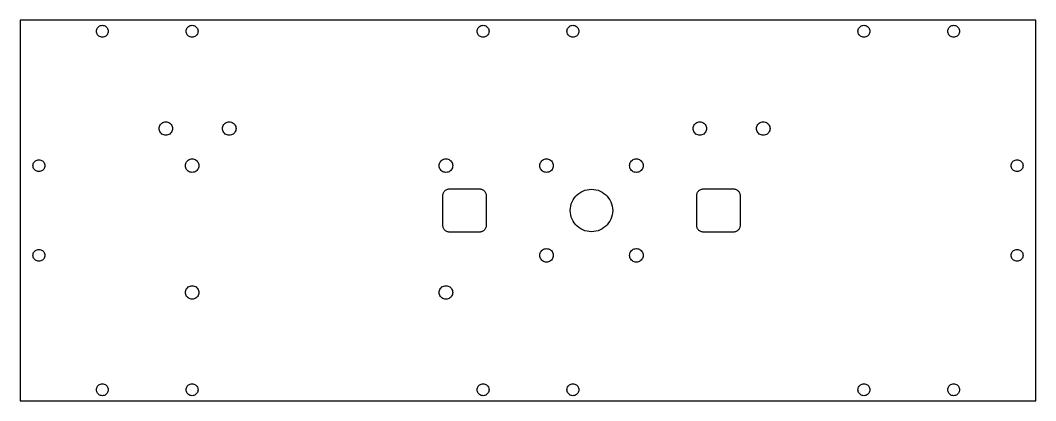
# Model space of a CAD drawing. Header units: metres. Extents: x 0 to 305, y 0 to 114.
import ezdxf

# ---------------------------------------------------------------- set-up
doc = ezdxf.new("R2010")
doc.units = ezdxf.units.M

msp = doc.modelspace()

# ---------------------------------------------------------------- linework, layer by layer
for p, q in [((304.8, 114.3), (0, 114.3)), ((0, 114.3), (0, 0)), ((24.3472, 112.767), (24.6253, 112.789)), ((24.6253, 112.789), (24.9034, 112.767)), ((51.2966, 112.767), (51.5747, 112.789)), ((51.5747, 112.789), (51.8528, 112.767)), ((138.647, 112.767), (138.925, 112.789)), ((138.925, 112.789), (139.203, 112.767)), ((165.597, 112.767), (165.875, 112.789)), ((165.875, 112.789), (166.153, 112.767)), ((252.947, 112.767), (253.225, 112.789)), ((253.225, 112.789), (253.503, 112.767)), ((279.897, 112.767), (280.175, 112.789)), ((280.175, 112.789), (280.453, 112.767)), ((304.8, 0), (304.8, 114.3)), ((22.8473, 111.011), (22.8692, 111.289)), ((22.8692, 110.733), (22.8473, 111.011)), ((22.8692, 111.289), (22.9343, 111.56)), ((22.9343, 110.461), (22.8692, 110.733)), ((22.9343, 111.56), (23.0411, 111.818)), ((23.0411, 110.203), (22.9343, 110.461)), ((23.0411, 111.818), (23.1869, 112.056)), ((23.1869, 109.966), (23.0411, 110.203)), ((23.1869, 112.056), (23.3681, 112.268)), ((23.3681, 109.753), (23.1869, 109.966)), ((23.3681, 112.268), (23.5802, 112.449)), ((23.5802, 109.572), (23.3681, 109.753)), ((23.5802, 112.449), (23.8181, 112.595)), ((23.8181, 112.595), (24.0759, 112.702)), ((24.0759, 112.702), (24.3472, 112.767)), ((24.9034, 112.767), (25.1747, 112.702)), ((25.1747, 112.702), (25.4325, 112.595)), ((25.4325, 112.595), (25.6704, 112.449)), ((25.6704, 112.449), (25.8825, 112.268)), ((25.8825, 109.753), (25.6704, 109.572)), ((25.8825, 112.268), (26.0637, 112.056)), ((26.0637, 109.966), (25.8825, 109.753)), ((26.0637, 112.056), (26.2095, 111.818)), ((26.2095, 110.203), (26.0637, 109.966)), ((26.2095, 111.818), (26.3163, 111.56)), ((26.3163, 110.461), (26.2095, 110.203)), ((26.3163, 111.56), (26.3814, 111.289)), ((26.3814, 110.733), (26.3163, 110.461)), ((26.3814, 111.289), (26.4033, 111.011)), ((26.4033, 111.011), (26.3814, 110.733)), ((49.7967, 111.011), (49.8186, 111.289)), ((49.8186, 110.733), (49.7967, 111.011)), ((49.8186, 111.289), (49.8837, 111.56)), ((49.8837, 110.461), (49.8186, 110.733)), ((49.8837, 111.56), (49.9905, 111.818)), ((49.9905, 110.203), (49.8837, 110.461)), ((49.9905, 111.818), (50.1363, 112.056)), ((50.1363, 109.966), (49.9905, 110.203)), ((50.1363, 112.056), (50.3175, 112.268)), ((50.3175, 109.753), (50.1363, 109.966)), ((50.3175, 112.268), (50.5296, 112.449)), ((50.5296, 109.572), (50.3175, 109.753)), ((50.5296, 112.449), (50.7675, 112.595)), ((50.7675, 112.595), (51.0253, 112.702)), ((51.0253, 112.702), (51.2966, 112.767)), ((51.8528, 112.767), (52.1241, 112.702)), ((52.1241, 112.702), (52.3819, 112.595)), ((52.3819, 112.595), (52.6198, 112.449)), ((52.6198, 112.449), (52.8319, 112.268)), ((52.8319, 109.753), (52.6198, 109.572)), ((52.8319, 112.268), (53.0131, 112.056)), ((53.0131, 109.966), (52.8319, 109.753)), ((53.0131, 112.056), (53.1589, 111.818)), ((53.1589, 110.203), (53.0131, 109.966)), ((53.1589, 111.818), (53.2657, 111.56)), ((53.2657, 110.461), (53.1589, 110.203)), ((53.2657, 111.56), (53.3308, 111.289)), ((53.3308, 110.733), (53.2657, 110.461)), ((53.3308, 111.289), (53.3527, 111.011)), ((53.3527, 111.011), (53.3308, 110.733)), ((137.147, 111.011), (137.169, 111.289)), ((137.169, 110.733), (137.147, 111.011)), ((137.169, 111.289), (137.234, 111.56)), ((137.234, 110.461), (137.169, 110.733)), ((137.234, 111.56), (137.341, 111.818)), ((137.341, 110.203), (137.234, 110.461)), ((137.341, 111.818), (137.487, 112.056)), ((137.487, 109.966), (137.341, 110.203)), ((137.487, 112.056), (137.668, 112.268)), ((137.668, 109.753), (137.487, 109.966)), ((137.668, 112.268), (137.88, 112.449)), ((137.88, 109.572), (137.668, 109.753)), ((137.88, 112.449), (138.118, 112.595)), ((138.118, 112.595), (138.376, 112.702)), ((138.376, 112.702), (138.647, 112.767)), ((139.203, 112.767), (139.475, 112.702)), ((139.475, 112.702), (139.732, 112.595)), ((139.732, 112.595), (139.97, 112.449)), ((139.97, 112.449), (140.183, 112.268)), ((140.183, 109.753), (139.97, 109.572)), ((140.183, 112.268), (140.364, 112.056)), ((140.364, 109.966), (140.183, 109.753)), ((140.364, 112.056), (140.51, 111.818)), ((140.51, 110.203), (140.364, 109.966)), ((140.51, 111.818), (140.616, 111.56)), ((140.616, 110.461), (140.51, 110.203)), ((140.616, 111.56), (140.681, 111.289)), ((140.681, 110.733), (140.616, 110.461)), ((140.681, 111.289), (140.703, 111.011)), ((140.703, 111.011), (140.681, 110.733)), ((164.097, 111.011), (164.119, 111.289)), ((164.119, 110.733), (164.097, 111.011)), ((164.119, 111.289), (164.184, 111.56)), ((164.184, 110.461), (164.119, 110.733)), ((164.184, 111.56), (164.29, 111.818)), ((164.29, 110.203), (164.184, 110.461)), ((164.29, 111.818), (164.436, 112.056)), ((164.436, 109.966), (164.29, 110.203)), ((164.436, 112.056), (164.617, 112.268)), ((164.617, 109.753), (164.436, 109.966)), ((164.617, 112.268), (164.83, 112.449)), ((164.83, 109.572), (164.617, 109.753)), ((164.83, 112.449), (165.068, 112.595)), ((165.068, 112.595), (165.325, 112.702)), ((165.325, 112.702), (165.597, 112.767)), ((166.153, 112.767), (166.424, 112.702)), ((166.424, 112.702), (166.682, 112.595)), ((166.682, 112.595), (166.92, 112.449)), ((166.92, 112.449), (167.132, 112.268)), ((167.132, 109.753), (166.92, 109.572)), ((167.132, 112.268), (167.313, 112.056)), ((167.313, 109.966), (167.132, 109.753)), ((167.313, 112.056), (167.459, 111.818)), ((167.459, 110.203), (167.313, 109.966)), ((167.459, 111.818), (167.566, 111.56)), ((167.566, 110.461), (167.459, 110.203)), ((167.566, 111.56), (167.631, 111.289)), ((167.631, 110.733), (167.566, 110.461)), ((167.631, 111.289), (167.653, 111.011)), ((167.653, 111.011), (167.631, 110.733)), ((251.447, 111.011), (251.469, 111.289)), ((251.469, 110.733), (251.447, 111.011)), ((251.469, 111.289), (251.534, 111.56)), ((251.534, 110.461), (251.469, 110.733)), ((251.534, 111.56), (251.641, 111.818)), ((251.641, 110.203), (251.534, 110.461)), ((251.641, 111.818), (251.787, 112.056)), ((251.787, 109.966), (251.641, 110.203)), ((251.787, 112.056), (251.968, 112.268)), ((251.968, 109.753), (251.787, 109.966)), ((251.968, 112.268), (252.18, 112.449)), ((252.18, 109.572), (251.968, 109.753)), ((252.18, 112.449), (252.418, 112.595)), ((252.418, 112.595), (252.676, 112.702)), ((252.676, 112.702), (252.947, 112.767)), ((253.503, 112.767), (253.775, 112.702)), ((253.775, 112.702), (254.032, 112.595)), ((254.032, 112.595), (254.27, 112.449)), ((254.27, 112.449), (254.483, 112.268)), ((254.483, 109.753), (254.27, 109.572)), ((254.483, 112.268), (254.664, 112.056)), ((254.664, 109.966), (254.483, 109.753)), ((254.664, 112.056), (254.81, 111.818)), ((254.81, 110.203), (254.664, 109.966)), ((254.81, 111.818), (254.916, 111.56)), ((254.916, 110.461), (254.81, 110.203)), ((254.916, 111.56), (254.981, 111.289)), ((254.981, 110.733), (254.916, 110.461)), ((254.981, 111.289), (255.003, 111.011)), ((255.003, 111.011), (254.981, 110.733)), ((278.397, 111.011), (278.419, 111.289)), ((278.419, 110.733), (278.397, 111.011)), ((278.419, 111.289), (278.484, 111.56)), ((278.484, 110.461), (278.419, 110.733)), ((278.484, 111.56), (278.59, 111.818)), ((278.59, 110.203), (278.484, 110.461)), ((278.59, 111.818), (278.736, 112.056)), ((278.736, 109.966), (278.59, 110.203)), ((278.736, 112.056), (278.917, 112.268)), ((278.917, 109.753), (278.736, 109.966)), ((278.917, 112.268), (279.13, 112.449)), ((279.13, 109.572), (278.917, 109.753)), ((279.13, 112.449), (279.367, 112.595)), ((279.367, 112.595), (279.625, 112.702)), ((279.625, 112.702), (279.897, 112.767)), ((280.453, 112.767), (280.724, 112.702)), ((280.724, 112.702), (280.982, 112.595)), ((280.982, 112.595), (281.22, 112.449)), ((281.22, 112.449), (281.432, 112.268)), ((281.432, 109.753), (281.22, 109.572)), ((281.432, 112.268), (281.613, 112.056)), ((281.613, 109.966), (281.432, 109.753)), ((281.613, 112.056), (281.759, 111.818)), ((281.759, 110.203), (281.613, 109.966)), ((281.759, 111.818), (281.866, 111.56)), ((281.866, 110.461), (281.759, 110.203)), ((281.866, 111.56), (281.931, 111.289)), ((281.931, 110.733), (281.866, 110.461)), ((281.931, 111.289), (281.953, 111.011)), ((281.953, 111.011), (281.931, 110.733)), ((23.8181, 109.426), (23.5802, 109.572)), ((24.0759, 109.32), (23.8181, 109.426)), ((24.3472, 109.255), (24.0759, 109.32)), ((24.6253, 109.233), (24.3472, 109.255)), ((24.9034, 109.255), (24.6253, 109.233)), ((25.1747, 109.32), (24.9034, 109.255)), ((25.4325, 109.426), (25.1747, 109.32)), ((25.6704, 109.572), (25.4325, 109.426)), ((50.7675, 109.426), (50.5296, 109.572)), ((51.0253, 109.32), (50.7675, 109.426)), ((51.2966, 109.255), (51.0253, 109.32)), ((51.5747, 109.233), (51.2966, 109.255)), ((51.8528, 109.255), (51.5747, 109.233)), ((52.1241, 109.32), (51.8528, 109.255)), ((52.3819, 109.426), (52.1241, 109.32)), ((52.6198, 109.572), (52.3819, 109.426)), ((138.118, 109.426), (137.88, 109.572)), ((138.376, 109.32), (138.118, 109.426)), ((138.647, 109.255), (138.376, 109.32)), ((138.925, 109.233), (138.647, 109.255)), ((139.203, 109.255), (138.925, 109.233)), ((139.475, 109.32), (139.203, 109.255)), ((139.732, 109.426), (139.475, 109.32)), ((139.97, 109.572), (139.732, 109.426)), ((165.068, 109.426), (164.83, 109.572)), ((165.325, 109.32), (165.068, 109.426)), ((165.597, 109.255), (165.325, 109.32)), ((165.875, 109.233), (165.597, 109.255)), ((166.153, 109.255), (165.875, 109.233)), ((166.424, 109.32), (166.153, 109.255)), ((166.682, 109.426), (166.424, 109.32)), ((166.92, 109.572), (166.682, 109.426)), ((252.418, 109.426), (252.18, 109.572)), ((252.676, 109.32), (252.418, 109.426)), ((252.947, 109.255), (252.676, 109.32)), ((253.225, 109.233), (252.947, 109.255)), ((253.503, 109.255), (253.225, 109.233)), ((253.775, 109.32), (253.503, 109.255)), ((254.032, 109.426), (253.775, 109.32)), ((254.27, 109.572), (254.032, 109.426)), ((279.367, 109.426), (279.13, 109.572)), ((279.625, 109.32), (279.367, 109.426)), ((279.897, 109.255), (279.625, 109.32)), ((280.175, 109.233), (279.897, 109.255)), ((280.453, 109.255), (280.175, 109.233)), ((280.724, 109.32), (280.453, 109.255)), ((280.982, 109.426), (280.724, 109.32)), ((281.22, 109.572), (280.982, 109.426)), ((41.6723, 82.0925), (41.7466, 82.402)), ((41.7466, 82.402), (41.8683, 82.696)), ((41.8683, 82.696), (42.0346, 82.9673)), ((42.0346, 82.9673), (42.2413, 83.2093)), ((42.2413, 83.2093), (42.4833, 83.416)), ((42.4833, 83.416), (42.7546, 83.5823)), ((42.7546, 83.5823), (43.0486, 83.704)), ((43.0486, 83.704), (43.358, 83.7783)), ((43.358, 83.7783), (43.6753, 83.8033)), ((43.6753, 83.8033), (43.9925, 83.7783)), ((43.9925, 83.7783), (44.302, 83.704)), ((44.302, 83.704), (44.596, 83.5823)), ((44.596, 83.5823), (44.8673, 83.416)), ((44.8673, 83.416), (45.1093, 83.2093)), ((45.1093, 83.2093), (45.316, 82.9673)), ((45.316, 82.9673), (45.4823, 82.696)), ((45.4823, 82.696), (45.604, 82.402)), ((45.604, 82.402), (45.6783, 82.0925)), ((60.7223, 82.0925), (60.7966, 82.402)), ((60.7966, 82.402), (60.9183, 82.696)), ((60.9183, 82.696), (61.0846, 82.9673)), ((61.0846, 82.9673), (61.2913, 83.2093)), ((61.2913, 83.2093), (61.5333, 83.416)), ((61.5333, 83.416), (61.8046, 83.5823)), ((61.8046, 83.5823), (62.0986, 83.704)), ((62.0986, 83.704), (62.4081, 83.7783)), ((62.4081, 83.7783), (62.7253, 83.8033)), ((62.7253, 83.8033), (63.0425, 83.7783)), ((63.0425, 83.7783), (63.352, 83.704)), ((63.352, 83.704), (63.646, 83.5823)), ((63.646, 83.5823), (63.9173, 83.416)), ((63.9173, 83.416), (64.1593, 83.2093)), ((64.1593, 83.2093), (64.366, 82.9673)), ((64.366, 82.9673), (64.5323, 82.696)), ((64.5323, 82.696), (64.654, 82.402)), ((64.654, 82.402), (64.7283, 82.0925)), ((201.972, 82.0925), (202.046, 82.402)), ((202.046, 82.402), (202.168, 82.696)), ((202.168, 82.696), (202.334, 82.9673)), ((202.334, 82.9673), (202.541, 83.2093)), ((202.541, 83.2093), (202.783, 83.416)), ((202.783, 83.416), (203.054, 83.5823)), ((203.054, 83.5823), (203.348, 83.704)), ((203.348, 83.704), (203.657, 83.7783)), ((203.657, 83.7783), (203.975, 83.8033)), ((203.975, 83.8033), (204.292, 83.7783)), ((204.292, 83.7783), (204.601, 83.704)), ((204.601, 83.704), (204.895, 83.5823)), ((204.895, 83.5823), (205.167, 83.416)), ((205.167, 83.416), (205.409, 83.2093)), ((205.409, 83.2093), (205.615, 82.9673)), ((205.615, 82.9673), (205.782, 82.696)), ((205.782, 82.696), (205.903, 82.402)), ((205.903, 82.402), (205.978, 82.0925)), ((221.022, 82.0925), (221.096, 82.402)), ((221.096, 82.402), (221.218, 82.696)), ((221.218, 82.696), (221.384, 82.9673)), ((221.384, 82.9673), (221.591, 83.2093)), ((221.591, 83.2093), (221.833, 83.416)), ((221.833, 83.416), (222.104, 83.5823)), ((222.104, 83.5823), (222.398, 83.704)), ((222.398, 83.704), (222.707, 83.7783)), ((222.707, 83.7783), (223.025, 83.8033)), ((223.025, 83.8033), (223.342, 83.7783)), ((223.342, 83.7783), (223.651, 83.704)), ((223.651, 83.704), (223.945, 83.5823)), ((223.945, 83.5823), (224.217, 83.416)), ((224.217, 83.416), (224.459, 83.2093)), ((224.459, 83.2093), (224.665, 82.9673)), ((224.665, 82.9673), (224.832, 82.696)), ((224.832, 82.696), (224.953, 82.402)), ((224.953, 82.402), (225.028, 82.0925)), ((41.6473, 81.7753), (41.6723, 82.0925)), ((41.6723, 81.458), (41.6473, 81.7753)), ((41.7466, 81.1486), (41.6723, 81.458)), ((41.8683, 80.8546), (41.7466, 81.1486)), ((42.0346, 80.5833), (41.8683, 80.8546)), ((42.2413, 80.3413), (42.0346, 80.5833)), ((42.4833, 80.1346), (42.2413, 80.3413)), ((42.7546, 79.9683), (42.4833, 80.1346)), ((43.0486, 79.8465), (42.7546, 79.9683)), ((43.358, 79.7723), (43.0486, 79.8465)), ((43.6753, 79.7473), (43.358, 79.7723)), ((43.9925, 79.7723), (43.6753, 79.7473)), ((44.302, 79.8465), (43.9925, 79.7723)), ((44.596, 79.9683), (44.302, 79.8465)), ((44.8673, 80.1346), (44.596, 79.9683)), ((45.1093, 80.3413), (44.8673, 80.1346)), ((45.316, 80.5833), (45.1093, 80.3413)), ((45.4823, 80.8546), (45.316, 80.5833)), ((45.604, 81.1486), (45.4823, 80.8546)), ((45.6783, 81.458), (45.604, 81.1486)), ((45.6783, 82.0925), (45.7033, 81.7753)), ((45.7033, 81.7753), (45.6783, 81.458)), ((60.6973, 81.7753), (60.7223, 82.0925)), ((60.7223, 81.458), (60.6973, 81.7753)), ((60.7966, 81.1486), (60.7223, 81.458)), ((60.9183, 80.8546), (60.7966, 81.1486)), ((61.0846, 80.5833), (60.9183, 80.8546)), ((61.2913, 80.3413), (61.0846, 80.5833)), ((61.5333, 80.1346), (61.2913, 80.3413)), ((61.8046, 79.9683), (61.5333, 80.1346)), ((62.0986, 79.8465), (61.8046, 79.9683)), ((62.4081, 79.7723), (62.0986, 79.8465)), ((62.7253, 79.7473), (62.4081, 79.7723)), ((63.0425, 79.7723), (62.7253, 79.7473)), ((63.352, 79.8465), (63.0425, 79.7723)), ((63.646, 79.9683), (63.352, 79.8465)), ((63.9173, 80.1346), (63.646, 79.9683)), ((64.1593, 80.3413), (63.9173, 80.1346)), ((64.366, 80.5833), (64.1593, 80.3413)), ((64.5323, 80.8546), (64.366, 80.5833)), ((64.654, 81.1486), (64.5323, 80.8546)), ((64.7283, 81.458), (64.654, 81.1486)), ((64.7283, 82.0925), (64.7533, 81.7753)), ((64.7533, 81.7753), (64.7283, 81.458)), ((201.947, 81.7753), (201.972, 82.0925)), ((201.972, 81.458), (201.947, 81.7753)), ((202.046, 81.1486), (201.972, 81.458)), ((202.168, 80.8546), (202.046, 81.1486)), ((202.334, 80.5833), (202.168, 80.8546)), ((202.541, 80.3413), (202.334, 80.5833)), ((202.783, 80.1346), (202.541, 80.3413)), ((203.054, 79.9683), (202.783, 80.1346)), ((203.348, 79.8465), (203.054, 79.9683)), ((203.657, 79.7723), (203.348, 79.8465)), ((203.975, 79.7473), (203.657, 79.7723)), ((204.292, 79.7723), (203.975, 79.7473)), ((204.601, 79.8465), (204.292, 79.7723)), ((204.895, 79.9683), (204.601, 79.8465)), ((205.167, 80.1346), (204.895, 79.9683)), ((205.409, 80.3413), (205.167, 80.1346)), ((205.615, 80.5833), (205.409, 80.3413)), ((205.782, 80.8546), (205.615, 80.5833)), ((205.903, 81.1486), (205.782, 80.8546)), ((205.978, 81.458), (205.903, 81.1486)), ((205.978, 82.0925), (206.003, 81.7753)), ((206.003, 81.7753), (205.978, 81.458)), ((220.997, 81.7753), (221.022, 82.0925)), ((221.022, 81.458), (220.997, 81.7753)), ((221.096, 81.1486), (221.022, 81.458)), ((221.218, 80.8546), (221.096, 81.1486)), ((221.384, 80.5833), (221.218, 80.8546)), ((221.591, 80.3413), (221.384, 80.5833)), ((221.833, 80.1346), (221.591, 80.3413)), ((222.104, 79.9683), (221.833, 80.1346)), ((222.398, 79.8465), (222.104, 79.9683)), ((222.707, 79.7723), (222.398, 79.8465)), ((223.025, 79.7473), (222.707, 79.7723)), ((223.342, 79.7723), (223.025, 79.7473)), ((223.651, 79.8465), (223.342, 79.7723)), ((223.945, 79.9683), (223.651, 79.8465)), ((224.217, 80.1346), (223.945, 79.9683)), ((224.459, 80.3413), (224.217, 80.1346)), ((224.665, 80.5833), (224.459, 80.3413)), ((224.832, 80.8546), (224.665, 80.5833)), ((224.953, 81.1486), (224.832, 80.8546)), ((225.028, 81.458), (224.953, 81.1486)), ((225.028, 82.0925), (225.053, 81.7753)), ((225.053, 81.7753), (225.028, 81.458)), ((3.79729, 70.6247), (3.81918, 70.9028)), ((3.81918, 70.3466), (3.79729, 70.6247)), ((3.81918, 70.9028), (3.88431, 71.1741)), ((3.88431, 70.0753), (3.81918, 70.3466)), ((3.88431, 71.1741), (3.99109, 71.4319)), ((3.99109, 71.4319), (4.13686, 71.6698)), ((4.13686, 71.6698), (4.31805, 71.8819)), ((4.31805, 71.8819), (4.53021, 72.0631)), ((4.53021, 72.0631), (4.7681, 72.2089)), ((4.7681, 72.2089), (5.02586, 72.3157)), ((5.02586, 72.3157), (5.29715, 72.3808)), ((5.29715, 72.3808), (5.57529, 72.4027)), ((5.57529, 72.4027), (5.85344, 72.3808)), ((5.85344, 72.3808), (6.12473, 72.3157)), ((6.12473, 72.3157), (6.38249, 72.2089)), ((6.38249, 72.2089), (6.62038, 72.0631)), ((6.62038, 72.0631), (6.83253, 71.8819)), ((6.83253, 71.8819), (7.01372, 71.6698)), ((7.01372, 71.6698), (7.1595, 71.4319)), ((7.1595, 71.4319), (7.26627, 71.1741)), ((7.26627, 71.1741), (7.33141, 70.9028)), ((7.33141, 70.3466), (7.26627, 70.0753)), ((7.33141, 70.9028), (7.35329, 70.6247)), ((7.35329, 70.6247), (7.33141, 70.3466)), ((49.5467, 70.6247), (49.5717, 70.9419)), ((49.5717, 70.3074), (49.5467, 70.6247)), ((49.5717, 70.9419), (49.646, 71.2514)), ((49.646, 69.998), (49.5717, 70.3074)), ((49.646, 71.2514), (49.7677, 71.5454)), ((49.7677, 71.5454), (49.934, 71.8167)), ((49.934, 71.8167), (50.1407, 72.0587)), ((50.1407, 72.0587), (50.3827, 72.2654)), ((50.3827, 72.2654), (50.654, 72.4317)), ((50.654, 72.4317), (50.948, 72.5534)), ((50.948, 72.5534), (51.2574, 72.6277)), ((51.2574, 72.6277), (51.5747, 72.6527)), ((51.5747, 72.6527), (51.8919, 72.6277)), ((51.8919, 72.6277), (52.2014, 72.5534)), ((52.2014, 72.5534), (52.4954, 72.4317)), ((52.4954, 72.4317), (52.7667, 72.2654)), ((52.7667, 72.2654), (53.0087, 72.0587)), ((53.0087, 72.0587), (53.2154, 71.8167)), ((53.2154, 71.8167), (53.3817, 71.5454)), ((53.3817, 71.5454), (53.5034, 71.2514)), ((53.5034, 71.2514), (53.5777, 70.9419)), ((53.5777, 70.3074), (53.5034, 69.998)), ((53.5777, 70.9419), (53.6027, 70.6247)), ((53.6027, 70.6247), (53.5777, 70.3074)), ((125.747, 70.6247), (125.772, 70.9419)), ((125.772, 70.3074), (125.747, 70.6247)), ((125.772, 70.9419), (125.846, 71.2514)), ((125.846, 69.998), (125.772, 70.3074)), ((125.846, 71.2514), (125.968, 71.5454)), ((125.968, 71.5454), (126.134, 71.8167)), ((126.134, 71.8167), (126.341, 72.0587)), ((126.341, 72.0587), (126.583, 72.2654)), ((126.583, 72.2654), (126.854, 72.4317)), ((126.854, 72.4317), (127.148, 72.5534)), ((127.148, 72.5534), (127.457, 72.6277)), ((127.457, 72.6277), (127.775, 72.6527)), ((127.775, 72.6527), (128.092, 72.6277)), ((128.092, 72.6277), (128.401, 72.5534)), ((128.401, 72.5534), (128.695, 72.4317)), ((128.695, 72.4317), (128.967, 72.2654)), ((128.967, 72.2654), (129.209, 72.0587)), ((129.209, 72.0587), (129.415, 71.8167)), ((129.415, 71.8167), (129.582, 71.5454)), ((129.582, 71.5454), (129.703, 71.2514)), ((129.703, 71.2514), (129.778, 70.9419)), ((129.778, 70.3074), (129.703, 69.998)), ((129.778, 70.9419), (129.803, 70.6247)), ((129.803, 70.6247), (129.778, 70.3074)), ((155.947, 70.6247), (155.972, 70.9419)), ((155.972, 70.3074), (155.947, 70.6247)), ((155.972, 70.9419), (156.047, 71.2514)), ((156.047, 69.998), (155.972, 70.3074)), ((156.047, 71.2514), (156.168, 71.5454)), ((156.168, 71.5454), (156.335, 71.8167)), ((156.335, 71.8167), (156.541, 72.0587)), ((156.541, 72.0587), (156.783, 72.2654)), ((156.783, 72.2654), (157.055, 72.4316)), ((157.055, 72.4316), (157.349, 72.5534)), ((157.349, 72.5534), (157.658, 72.6277)), ((157.658, 72.6277), (157.975, 72.6527)), ((157.975, 72.6527), (158.293, 72.6277)), ((158.293, 72.6277), (158.602, 72.5534)), ((158.602, 72.5534), (158.896, 72.4316)), ((158.896, 72.4316), (159.167, 72.2654)), ((159.167, 72.2654), (159.409, 72.0587)), ((159.409, 72.0587), (159.616, 71.8167)), ((159.616, 71.8167), (159.782, 71.5454)), ((159.782, 71.5454), (159.904, 71.2514)), ((159.904, 71.2514), (159.978, 70.9419)), ((159.978, 70.3074), (159.904, 69.998)), ((159.978, 70.9419), (160.003, 70.6247)), ((160.003, 70.6247), (159.978, 70.3074)), ((182.897, 70.6247), (182.922, 70.9419)), ((182.922, 70.3074), (182.897, 70.6247)), ((182.922, 70.9419), (182.996, 71.2514)), ((182.996, 69.998), (182.922, 70.3074)), ((182.996, 71.2514), (183.118, 71.5454)), ((183.118, 71.5454), (183.284, 71.8167)), ((183.284, 71.8167), (183.491, 72.0587)), ((183.491, 72.0587), (183.733, 72.2654)), ((183.733, 72.2654), (184.004, 72.4316)), ((184.004, 72.4316), (184.298, 72.5534)), ((184.298, 72.5534), (184.607, 72.6277)), ((184.607, 72.6277), (184.925, 72.6527)), ((184.925, 72.6527), (185.242, 72.6277)), ((185.242, 72.6277), (185.551, 72.5534)), ((185.551, 72.5534), (185.845, 72.4316)), ((185.845, 72.4316), (186.117, 72.2654)), ((186.117, 72.2654), (186.359, 72.0587)), ((186.359, 72.0587), (186.565, 71.8167)), ((186.565, 71.8167), (186.732, 71.5454)), ((186.732, 71.5454), (186.853, 71.2514)), ((186.853, 71.2514), (186.928, 70.9419)), ((186.928, 70.3074), (186.853, 69.998)), ((186.928, 70.9419), (186.953, 70.6247)), ((186.953, 70.6247), (186.928, 70.3074)), ((297.447, 70.6247), (297.469, 70.9028)), ((297.469, 70.3466), (297.447, 70.6247)), ((297.469, 70.9028), (297.534, 71.1741)), ((297.534, 70.0753), (297.469, 70.3466)), ((297.534, 71.1741), (297.64, 71.4319)), ((297.64, 71.4319), (297.786, 71.6698)), ((297.786, 71.6698), (297.967, 71.8819)), ((297.967, 71.8819), (298.18, 72.0631)), ((298.18, 72.0631), (298.417, 72.2089)), ((298.417, 72.2089), (298.675, 72.3157)), ((298.675, 72.3157), (298.947, 72.3808)), ((298.947, 72.3808), (299.225, 72.4027)), ((299.225, 72.4027), (299.503, 72.3808)), ((299.503, 72.3808), (299.774, 72.3157)), ((299.774, 72.3157), (300.032, 72.2089)), ((300.032, 72.2089), (300.27, 72.0631)), ((300.27, 72.0631), (300.482, 71.8819)), ((300.482, 71.8819), (300.663, 71.6698)), ((300.663, 71.6698), (300.809, 71.4319)), ((300.809, 71.4319), (300.916, 71.1741)), ((300.916, 71.1741), (300.981, 70.9028)), ((300.981, 70.3466), (300.916, 70.0753)), ((300.981, 70.9028), (301.003, 70.6247)), ((301.003, 70.6247), (300.981, 70.3466)), ((3.99109, 69.8175), (3.88431, 70.0753)), ((4.13686, 69.5796), (3.99109, 69.8175)), ((4.31805, 69.3675), (4.13686, 69.5796)), ((4.53021, 69.1863), (4.31805, 69.3675)), ((4.7681, 69.0405), (4.53021, 69.1863)), ((5.02586, 68.9337), (4.7681, 69.0405)), ((5.29715, 68.8686), (5.02586, 68.9337)), ((5.57529, 68.8467), (5.29715, 68.8686)), ((5.85344, 68.8686), (5.57529, 68.8467)), ((6.12473, 68.9337), (5.85344, 68.8686)), ((6.38249, 69.0405), (6.12473, 68.9337)), ((6.62038, 69.1863), (6.38249, 69.0405)), ((6.83253, 69.3675), (6.62038, 69.1863)), ((7.01372, 69.5796), (6.83253, 69.3675)), ((7.1595, 69.8175), (7.01372, 69.5796)), ((7.26627, 70.0753), (7.1595, 69.8175)), ((49.7677, 69.704), (49.646, 69.998)), ((49.934, 69.4327), (49.7677, 69.704)), ((50.1407, 69.1907), (49.934, 69.4327)), ((50.3827, 68.984), (50.1407, 69.1907)), ((50.654, 68.8177), (50.3827, 68.984)), ((50.948, 68.696), (50.654, 68.8177)), ((51.2574, 68.6217), (50.948, 68.696)), ((51.5747, 68.5967), (51.2574, 68.6217)), ((51.8919, 68.6217), (51.5747, 68.5967)), ((52.2014, 68.696), (51.8919, 68.6217)), ((52.4954, 68.8177), (52.2014, 68.696)), ((52.7667, 68.984), (52.4954, 68.8177)), ((53.0087, 69.1907), (52.7667, 68.984)), ((53.2154, 69.4327), (53.0087, 69.1907)), ((53.3817, 69.704), (53.2154, 69.4327)), ((53.5034, 69.998), (53.3817, 69.704)), ((125.968, 69.704), (125.846, 69.998)), ((126.134, 69.4327), (125.968, 69.704)), ((126.341, 69.1907), (126.134, 69.4327)), ((126.583, 68.984), (126.341, 69.1907)), ((126.854, 68.8177), (126.583, 68.984)), ((127.148, 68.696), (126.854, 68.8177)), ((127.457, 68.6217), (127.148, 68.696)), ((127.775, 68.5967), (127.457, 68.6217)), ((128.092, 68.6217), (127.775, 68.5967)), ((128.401, 68.696), (128.092, 68.6217)), ((128.695, 68.8177), (128.401, 68.696)), ((128.967, 68.984), (128.695, 68.8177)), ((129.209, 69.1907), (128.967, 68.984)), ((129.415, 69.4327), (129.209, 69.1907)), ((129.582, 69.704), (129.415, 69.4327)), ((129.703, 69.998), (129.582, 69.704)), ((156.168, 69.704), (156.047, 69.998)), ((156.335, 69.4327), (156.168, 69.704)), ((156.541, 69.1907), (156.335, 69.4327)), ((156.783, 68.984), (156.541, 69.1907)), ((157.055, 68.8177), (156.783, 68.984)), ((157.349, 68.6959), (157.055, 68.8177)), ((157.658, 68.6217), (157.349, 68.6959)), ((157.975, 68.5967), (157.658, 68.6217)), ((158.293, 68.6217), (157.975, 68.5967)), ((158.602, 68.6959), (158.293, 68.6217)), ((158.896, 68.8177), (158.602, 68.6959)), ((159.167, 68.984), (158.896, 68.8177)), ((159.409, 69.1907), (159.167, 68.984)), ((159.616, 69.4327), (159.409, 69.1907)), ((159.782, 69.704), (159.616, 69.4327)), ((159.904, 69.998), (159.782, 69.704)), ((183.118, 69.704), (182.996, 69.998)), ((183.284, 69.4327), (183.118, 69.704)), ((183.491, 69.1907), (183.284, 69.4327)), ((183.733, 68.984), (183.491, 69.1907)), ((184.004, 68.8177), (183.733, 68.984)), ((184.298, 68.6959), (184.004, 68.8177)), ((184.607, 68.6217), (184.298, 68.6959)), ((184.925, 68.5967), (184.607, 68.6217)), ((185.242, 68.6217), (184.925, 68.5967)), ((185.551, 68.6959), (185.242, 68.6217)), ((185.845, 68.8177), (185.551, 68.6959)), ((186.117, 68.984), (185.845, 68.8177)), ((186.359, 69.1907), (186.117, 68.984)), ((186.565, 69.4327), (186.359, 69.1907)), ((186.732, 69.704), (186.565, 69.4327)), ((186.853, 69.998), (186.732, 69.704)), ((297.64, 69.8175), (297.534, 70.0753)), ((297.786, 69.5796), (297.64, 69.8175)), ((297.967, 69.3675), (297.786, 69.5796)), ((298.18, 69.1863), (297.967, 69.3675)), ((298.417, 69.0405), (298.18, 69.1863)), ((298.675, 68.9337), (298.417, 69.0405)), ((298.947, 68.8686), (298.675, 68.9337)), ((299.225, 68.8467), (298.947, 68.8686)), ((299.503, 68.8686), (299.225, 68.8467)), ((299.774, 68.9337), (299.503, 68.8686)), ((300.032, 69.0405), (299.774, 68.9337)), ((300.27, 69.1863), (300.032, 69.0405)), ((300.482, 69.3675), (300.27, 69.1863)), ((300.663, 69.5796), (300.482, 69.3675)), ((300.809, 69.8175), (300.663, 69.5796)), ((300.916, 70.0753), (300.809, 69.8175)), ((126.85, 61.65), (126.861, 61.8591)), ((126.85, 52.65), (126.85, 61.65)), ((126.861, 61.8591), (126.894, 62.0658)), ((126.894, 62.0658), (126.948, 62.268)), ((126.948, 62.268), (127.023, 62.4635)), ((127.023, 62.4635), (127.118, 62.65)), ((127.118, 62.65), (127.232, 62.8256)), ((127.232, 62.8256), (127.364, 62.9883)), ((127.364, 62.9883), (127.512, 63.1363)), ((127.512, 63.1363), (127.674, 63.268)), ((127.674, 63.268), (127.85, 63.382)), ((127.85, 63.382), (128.037, 63.4771)), ((128.037, 63.4771), (128.232, 63.5521)), ((128.232, 63.5521), (128.434, 63.6063)), ((128.434, 63.6063), (128.641, 63.639)), ((128.641, 63.639), (128.85, 63.65)), ((128.85, 63.65), (137.85, 63.65)), ((137.85, 63.65), (138.059, 63.639)), ((138.059, 63.639), (138.266, 63.6063)), ((138.266, 63.6063), (138.468, 63.5521)), ((138.468, 63.5521), (138.663, 63.4771)), ((138.663, 63.4771), (138.85, 63.382)), ((138.85, 63.382), (139.026, 63.268)), ((139.026, 63.268), (139.188, 63.1363)), ((139.188, 63.1363), (139.336, 62.9883)), ((139.336, 62.9883), (139.468, 62.8256)), ((139.468, 62.8256), (139.582, 62.65)), ((139.582, 62.65), (139.677, 62.4635)), ((139.677, 62.4635), (139.752, 62.268)), ((139.752, 62.268), (139.806, 62.0658)), ((139.806, 62.0658), (139.839, 61.8591)), ((139.839, 61.8591), (139.85, 61.65)), ((139.85, 61.65), (139.85, 52.65)), ((166.292, 60.8974), (166.712, 61.416)), ((166.712, 61.416), (167.184, 61.8878)), ((167.184, 61.8878), (167.703, 62.3078)), ((167.703, 62.3078), (168.262, 62.6712)), ((168.262, 62.6712), (168.857, 62.9742)), ((168.857, 62.9742), (169.48, 63.2133)), ((169.48, 63.2133), (170.124, 63.3861)), ((170.124, 63.3861), (170.784, 63.4905)), ((170.784, 63.4905), (171.45, 63.5254)), ((171.45, 63.5254), (172.116, 63.4905)), ((172.116, 63.4905), (172.776, 63.3861)), ((172.776, 63.3861), (173.42, 63.2133)), ((173.42, 63.2133), (174.043, 62.9742)), ((174.043, 62.9742), (174.638, 62.6712)), ((174.638, 62.6712), (175.197, 62.3078)), ((175.197, 62.3078), (175.716, 61.8878)), ((175.716, 61.8878), (176.188, 61.416)), ((176.188, 61.416), (176.608, 60.8974)), ((203.05, 61.65), (203.061, 61.8591)), ((203.05, 52.65), (203.05, 61.65)), ((203.061, 61.8591), (203.094, 62.0658)), ((203.094, 62.0658), (203.148, 62.268)), ((203.148, 62.268), (203.223, 62.4635)), ((203.223, 62.4635), (203.318, 62.65)), ((203.318, 62.65), (203.432, 62.8256)), ((203.432, 62.8256), (203.564, 62.9883)), ((203.564, 62.9883), (203.712, 63.1363)), ((203.712, 63.1363), (203.874, 63.268)), ((203.874, 63.268), (204.05, 63.382)), ((204.05, 63.382), (204.237, 63.4771)), ((204.237, 63.4771), (204.432, 63.5521)), ((204.432, 63.5521), (204.634, 63.6063)), ((204.634, 63.6063), (204.841, 63.639)), ((204.841, 63.639), (205.05, 63.65)), ((205.05, 63.65), (214.05, 63.65)), ((214.05, 63.65), (214.259, 63.639)), ((214.259, 63.639), (214.466, 63.6063)), ((214.466, 63.6063), (214.668, 63.5521)), ((214.668, 63.5521), (214.863, 63.4771)), ((214.863, 63.4771), (215.05, 63.382)), ((215.05, 63.382), (215.226, 63.268)), ((215.226, 63.268), (215.388, 63.1363)), ((215.388, 63.1363), (215.536, 62.9883)), ((215.536, 62.9883), (215.668, 62.8256)), ((215.668, 62.8256), (215.782, 62.65)), ((215.782, 62.65), (215.877, 62.4635)), ((215.877, 62.4635), (215.952, 62.268)), ((215.952, 62.268), (216.006, 62.0658)), ((216.006, 62.0658), (216.039, 61.8591)), ((216.039, 61.8591), (216.05, 61.65)), ((216.05, 61.65), (216.05, 52.65)), ((165.11, 57.8164), (165.214, 58.4755)), ((165.214, 58.4755), (165.387, 59.1201)), ((165.387, 59.1201), (165.626, 59.7431)), ((165.626, 59.7431), (165.929, 60.3377)), ((165.929, 60.3377), (166.292, 60.8974)), ((176.608, 60.8974), (176.971, 60.3377)), ((176.971, 60.3377), (177.274, 59.7431)), ((177.274, 59.7431), (177.513, 59.1201)), ((177.513, 59.1201), (177.686, 58.4755)), ((177.686, 58.4755), (177.79, 57.8164)), ((165.075, 57.15), (165.11, 57.8164)), ((165.11, 56.4836), (165.075, 57.15)), ((165.214, 55.8245), (165.11, 56.4836)), ((165.387, 55.1799), (165.214, 55.8245)), ((165.626, 54.5569), (165.387, 55.1799)), ((177.513, 55.1799), (177.274, 54.5569)), ((177.686, 55.8245), (177.513, 55.1799)), ((177.79, 56.4836), (177.686, 55.8245)), ((177.79, 57.8164), (177.825, 57.15)), ((177.825, 57.15), (177.79, 56.4836)), ((126.861, 52.4409), (126.85, 52.65)), ((126.894, 52.2342), (126.861, 52.4409)), ((126.948, 52.032), (126.894, 52.2342)), ((127.023, 51.8365), (126.948, 52.032)), ((127.118, 51.65), (127.023, 51.8365)), ((139.677, 51.8365), (139.582, 51.65)), ((139.752, 52.032), (139.677, 51.8365)), ((139.806, 52.2342), (139.752, 52.032)), ((139.839, 52.4409), (139.806, 52.2342)), ((139.85, 52.65), (139.839, 52.4409)), ((165.929, 53.9623), (165.626, 54.5569)), ((166.292, 53.4026), (165.929, 53.9623)), ((166.712, 52.884), (166.292, 53.4026)), ((167.184, 52.4122), (166.712, 52.884)), ((167.703, 51.9922), (167.184, 52.4122)), ((168.262, 51.6287), (167.703, 51.9922)), ((175.197, 51.9922), (174.638, 51.6287)), ((175.716, 52.4122), (175.197, 51.9922)), ((176.188, 52.884), (175.716, 52.4122)), ((176.608, 53.4026), (176.188, 52.884)), ((176.971, 53.9623), (176.608, 53.4026)), ((177.274, 54.5569), (176.971, 53.9623)), ((203.061, 52.4409), (203.05, 52.65)), ((203.094, 52.2342), (203.061, 52.4409)), ((203.148, 52.032), (203.094, 52.2342)), ((203.223, 51.8365), (203.148, 52.032)), ((203.318, 51.65), (203.223, 51.8365)), ((215.877, 51.8365), (215.782, 51.65)), ((215.952, 52.032), (215.877, 51.8365)), ((216.006, 52.2342), (215.952, 52.032)), ((216.039, 52.4409), (216.006, 52.2342)), ((216.05, 52.65), (216.039, 52.4409)), ((127.232, 51.4744), (127.118, 51.65)), ((127.364, 51.3117), (127.232, 51.4744)), ((127.512, 51.1637), (127.364, 51.3117)), ((127.674, 51.032), (127.512, 51.1637)), ((127.85, 50.9179), (127.674, 51.032)), ((128.037, 50.8229), (127.85, 50.9179)), ((128.232, 50.7479), (128.037, 50.8229)), ((128.434, 50.6937), (128.232, 50.7479)), ((128.641, 50.6609), (128.434, 50.6937)), ((128.85, 50.65), (128.641, 50.6609)), ((137.85, 50.65), (128.85, 50.65)), ((138.059, 50.6609), (137.85, 50.65)), ((138.266, 50.6937), (138.059, 50.6609)), ((138.468, 50.7479), (138.266, 50.6937)), ((138.663, 50.8229), (138.468, 50.7479)), ((138.85, 50.9179), (138.663, 50.8229)), ((139.026, 51.032), (138.85, 50.9179)), ((139.188, 51.1637), (139.026, 51.032)), ((139.336, 51.3117), (139.188, 51.1637)), ((139.468, 51.4744), (139.336, 51.3117)), ((139.582, 51.65), (139.468, 51.4744)), ((168.857, 51.3258), (168.262, 51.6287)), ((169.48, 51.0866), (168.857, 51.3258)), ((170.124, 50.9139), (169.48, 51.0866)), ((170.784, 50.8095), (170.124, 50.9139)), ((171.45, 50.7746), (170.784, 50.8095)), ((172.116, 50.8095), (171.45, 50.7746)), ((172.776, 50.9139), (172.116, 50.8095)), ((173.42, 51.0866), (172.776, 50.9139)), ((174.043, 51.3258), (173.42, 51.0866)), ((174.638, 51.6287), (174.043, 51.3258)), ((203.432, 51.4744), (203.318, 51.65)), ((203.564, 51.3117), (203.432, 51.4744)), ((203.712, 51.1637), (203.564, 51.3117)), ((203.874, 51.032), (203.712, 51.1637)), ((204.05, 50.9179), (203.874, 51.032)), ((204.237, 50.8229), (204.05, 50.9179)), ((204.432, 50.7479), (204.237, 50.8229)), ((204.634, 50.6937), (204.432, 50.7479)), ((204.841, 50.6609), (204.634, 50.6937)), ((205.05, 50.65), (204.841, 50.6609)), ((214.05, 50.65), (205.05, 50.65)), ((214.259, 50.6609), (214.05, 50.65)), ((214.466, 50.6937), (214.259, 50.6609)), ((214.668, 50.7479), (214.466, 50.6937)), ((214.863, 50.8229), (214.668, 50.7479)), ((215.05, 50.9179), (214.863, 50.8229)), ((215.226, 51.032), (215.05, 50.9179)), ((215.388, 51.1637), (215.226, 51.032)), ((215.536, 51.3117), (215.388, 51.1637)), ((215.668, 51.4744), (215.536, 51.3117)), ((215.782, 51.65), (215.668, 51.4744)), ((3.79729, 43.6753), (3.81918, 43.9534)), ((3.81918, 43.3972), (3.79729, 43.6753)), ((3.81918, 43.9534), (3.88431, 44.2247)), ((3.88431, 43.1259), (3.81918, 43.3972)), ((3.88431, 44.2247), (3.99109, 44.4825)), ((3.99109, 42.8681), (3.88431, 43.1259)), ((3.99109, 44.4825), (4.13686, 44.7204)), ((4.13686, 42.6302), (3.99109, 42.8681)), ((4.13686, 44.7204), (4.31805, 44.9325)), ((4.31805, 44.9325), (4.53021, 45.1137)), ((4.53021, 45.1137), (4.7681, 45.2595)), ((4.7681, 45.2595), (5.02586, 45.3663)), ((5.02586, 45.3663), (5.29715, 45.4314)), ((5.29715, 45.4314), (5.57529, 45.4533)), ((5.57529, 45.4533), (5.85344, 45.4314)), ((5.85344, 45.4314), (6.12473, 45.3663)), ((6.12473, 45.3663), (6.38249, 45.2595)), ((6.38249, 45.2595), (6.62038, 45.1137)), ((6.62038, 45.1137), (6.83253, 44.9325)), ((6.83253, 44.9325), (7.01372, 44.7204)), ((7.01372, 44.7204), (7.1595, 44.4825)), ((7.1595, 42.8681), (7.01372, 42.6302)), ((7.1595, 44.4825), (7.26627, 44.2247)), ((7.26627, 43.1259), (7.1595, 42.8681)), ((7.26627, 44.2247), (7.33141, 43.9534)), ((7.33141, 43.3972), (7.26627, 43.1259)), ((7.33141, 43.9534), (7.35329, 43.6753)), ((7.35329, 43.6753), (7.33141, 43.3972)), ((155.947, 43.6753), (155.972, 43.9926)), ((155.972, 43.358), (155.947, 43.6753)), ((155.972, 43.9926), (156.047, 44.302)), ((156.047, 43.0486), (155.972, 43.358)), ((156.047, 44.302), (156.168, 44.596)), ((156.168, 42.7546), (156.047, 43.0486)), ((156.168, 44.596), (156.335, 44.8673)), ((156.335, 42.4833), (156.168, 42.7546)), ((156.335, 44.8673), (156.541, 45.1093)), ((156.541, 45.1093), (156.783, 45.316)), ((156.783, 45.316), (157.055, 45.4823)), ((157.055, 45.4823), (157.349, 45.604)), ((157.349, 45.604), (157.658, 45.6783)), ((157.658, 45.6783), (157.975, 45.7033)), ((157.975, 45.7033), (158.293, 45.6783)), ((158.293, 45.6783), (158.602, 45.604)), ((158.602, 45.604), (158.896, 45.4823)), ((158.896, 45.4823), (159.167, 45.316)), ((159.167, 45.316), (159.409, 45.1093)), ((159.409, 45.1093), (159.616, 44.8673)), ((159.616, 44.8673), (159.782, 44.596)), ((159.782, 42.7546), (159.616, 42.4833)), ((159.782, 44.596), (159.904, 44.302)), ((159.904, 43.0486), (159.782, 42.7546)), ((159.904, 44.302), (159.978, 43.9926)), ((159.978, 43.358), (159.904, 43.0486)), ((159.978, 43.9926), (160.003, 43.6753)), ((160.003, 43.6753), (159.978, 43.358)), ((182.897, 43.6753), (182.922, 43.9926)), ((182.922, 43.358), (182.897, 43.6753)), ((182.922, 43.9926), (182.996, 44.302)), ((182.996, 43.0486), (182.922, 43.358)), ((182.996, 44.302), (183.118, 44.596)), ((183.118, 42.7546), (182.996, 43.0486)), ((183.118, 44.596), (183.284, 44.8673)), ((183.284, 42.4833), (183.118, 42.7546)), ((183.284, 44.8673), (183.491, 45.1093)), ((183.491, 45.1093), (183.733, 45.316)), ((183.733, 45.316), (184.004, 45.4823)), ((184.004, 45.4823), (184.298, 45.604)), ((184.298, 45.604), (184.607, 45.6783)), ((184.607, 45.6783), (184.925, 45.7033)), ((184.925, 45.7033), (185.242, 45.6783)), ((185.242, 45.6783), (185.551, 45.604)), ((185.551, 45.604), (185.845, 45.4823)), ((185.845, 45.4823), (186.117, 45.316)), ((186.117, 45.316), (186.359, 45.1093)), ((186.359, 45.1093), (186.565, 44.8673)), ((186.565, 44.8673), (186.732, 44.596)), ((186.732, 42.7546), (186.565, 42.4833)), ((186.732, 44.596), (186.853, 44.302)), ((186.853, 43.0486), (186.732, 42.7546)), ((186.853, 44.302), (186.928, 43.9926)), ((186.928, 43.358), (186.853, 43.0486)), ((186.928, 43.9926), (186.953, 43.6753)), ((186.953, 43.6753), (186.928, 43.358)), ((297.447, 43.6753), (297.469, 43.9534)), ((297.469, 43.3972), (297.447, 43.6753)), ((297.469, 43.9534), (297.534, 44.2247)), ((297.534, 43.1259), (297.469, 43.3972)), ((297.534, 44.2247), (297.64, 44.4825)), ((297.64, 42.8681), (297.534, 43.1259)), ((297.64, 44.4825), (297.786, 44.7204)), ((297.786, 42.6302), (297.64, 42.8681)), ((297.786, 44.7204), (297.967, 44.9325)), ((297.967, 44.9325), (298.18, 45.1137)), ((298.18, 45.1137), (298.417, 45.2595)), ((298.417, 45.2595), (298.675, 45.3663)), ((298.675, 45.3663), (298.947, 45.4314)), ((298.947, 45.4314), (299.225, 45.4533)), ((299.225, 45.4533), (299.503, 45.4314)), ((299.503, 45.4314), (299.774, 45.3663)), ((299.774, 45.3663), (300.032, 45.2595)), ((300.032, 45.2595), (300.27, 45.1137)), ((300.27, 45.1137), (300.482, 44.9325)), ((300.482, 44.9325), (300.663, 44.7204)), ((300.663, 44.7204), (300.809, 44.4825)), ((300.809, 42.8681), (300.663, 42.6302)), ((300.809, 44.4825), (300.916, 44.2247)), ((300.916, 43.1259), (300.809, 42.8681)), ((300.916, 44.2247), (300.981, 43.9534)), ((300.981, 43.3972), (300.916, 43.1259)), ((300.981, 43.9534), (301.003, 43.6753)), ((301.003, 43.6753), (300.981, 43.3972)), ((4.31805, 42.4181), (4.13686, 42.6302)), ((4.53021, 42.2369), (4.31805, 42.4181)), ((4.7681, 42.0911), (4.53021, 42.2369)), ((5.02586, 41.9843), (4.7681, 42.0911)), ((5.29715, 41.9192), (5.02586, 41.9843)), ((5.57529, 41.8973), (5.29715, 41.9192)), ((5.85344, 41.9192), (5.57529, 41.8973)), ((6.12473, 41.9843), (5.85344, 41.9192)), ((6.38249, 42.0911), (6.12473, 41.9843)), ((6.62038, 42.2369), (6.38249, 42.0911)), ((6.83253, 42.4181), (6.62038, 42.2369)), ((7.01372, 42.6302), (6.83253, 42.4181)), ((156.541, 42.2413), (156.335, 42.4833)), ((156.783, 42.0346), (156.541, 42.2413)), ((157.055, 41.8683), (156.783, 42.0346)), ((157.349, 41.7466), (157.055, 41.8683)), ((157.658, 41.6723), (157.349, 41.7466)), ((157.975, 41.6473), (157.658, 41.6723)), ((158.293, 41.6723), (157.975, 41.6473)), ((158.602, 41.7466), (158.293, 41.6723)), ((158.896, 41.8683), (158.602, 41.7466)), ((159.167, 42.0346), (158.896, 41.8683)), ((159.409, 42.2413), (159.167, 42.0346)), ((159.616, 42.4833), (159.409, 42.2413)), ((183.491, 42.2413), (183.284, 42.4833)), ((183.733, 42.0346), (183.491, 42.2413)), ((184.004, 41.8683), (183.733, 42.0346)), ((184.298, 41.7466), (184.004, 41.8683)), ((184.607, 41.6723), (184.298, 41.7466)), ((184.925, 41.6473), (184.607, 41.6723)), ((185.242, 41.6723), (184.925, 41.6473)), ((185.551, 41.7466), (185.242, 41.6723)), ((185.845, 41.8683), (185.551, 41.7466)), ((186.117, 42.0346), (185.845, 41.8683)), ((186.359, 42.2413), (186.117, 42.0346)), ((186.565, 42.4833), (186.359, 42.2413)), ((297.967, 42.4181), (297.786, 42.6302)), ((298.18, 42.2369), (297.967, 42.4181)), ((298.417, 42.0911), (298.18, 42.2369)), ((298.675, 41.9843), (298.417, 42.0911)), ((298.947, 41.9192), (298.675, 41.9843)), ((299.225, 41.8973), (298.947, 41.9192)), ((299.503, 41.9192), (299.225, 41.8973)), ((299.774, 41.9843), (299.503, 41.9192)), ((300.032, 42.0911), (299.774, 41.9843)), ((300.27, 42.2369), (300.032, 42.0911)), ((300.482, 42.4181), (300.27, 42.2369)), ((300.663, 42.6302), (300.482, 42.4181)), ((49.7677, 33.4454), (49.934, 33.7167)), ((49.934, 33.7167), (50.1407, 33.9587)), ((50.1407, 33.9587), (50.3827, 34.1654)), ((50.3827, 34.1654), (50.654, 34.3316)), ((50.654, 34.3316), (50.948, 34.4534)), ((50.948, 34.4534), (51.2574, 34.5277)), ((51.2574, 34.5277), (51.5747, 34.5527)), ((51.5747, 34.5527), (51.8919, 34.5277)), ((51.8919, 34.5277), (52.2014, 34.4534)), ((52.2014, 34.4534), (52.4954, 34.3316)), ((52.4954, 34.3316), (52.7667, 34.1654)), ((52.7667, 34.1654), (53.0087, 33.9587)), ((53.0087, 33.9587), (53.2154, 33.7167)), ((53.2154, 33.7167), (53.3817, 33.4454)), ((125.968, 33.4454), (126.134, 33.7167)), ((126.134, 33.7167), (126.341, 33.9587)), ((126.341, 33.9587), (126.583, 34.1654)), ((126.583, 34.1654), (126.854, 34.3316)), ((126.854, 34.3316), (127.148, 34.4534)), ((127.148, 34.4534), (127.457, 34.5277)), ((127.457, 34.5277), (127.775, 34.5527)), ((127.775, 34.5527), (128.092, 34.5277)), ((128.092, 34.5277), (128.401, 34.4534)), ((128.401, 34.4534), (128.695, 34.3316)), ((128.695, 34.3316), (128.967, 34.1654)), ((128.967, 34.1654), (129.209, 33.9587)), ((129.209, 33.9587), (129.415, 33.7167)), ((129.415, 33.7167), (129.582, 33.4454)), ((49.5467, 32.5247), (49.5717, 32.8419)), ((49.5717, 32.2074), (49.5467, 32.5247)), ((49.5717, 32.8419), (49.646, 33.1514)), ((49.646, 31.898), (49.5717, 32.2074)), ((49.646, 33.1514), (49.7677, 33.4454)), ((49.7677, 31.604), (49.646, 31.898)), ((49.934, 31.3327), (49.7677, 31.604)), ((50.1407, 31.0907), (49.934, 31.3327)), ((50.3827, 30.884), (50.1407, 31.0907)), ((50.654, 30.7177), (50.3827, 30.884)), ((50.948, 30.5959), (50.654, 30.7177)), ((51.2574, 30.5217), (50.948, 30.5959)), ((51.5747, 30.4967), (51.2574, 30.5217)), ((51.8919, 30.5217), (51.5747, 30.4967)), ((52.2014, 30.5959), (51.8919, 30.5217)), ((52.4954, 30.7177), (52.2014, 30.5959)), ((52.7667, 30.884), (52.4954, 30.7177)), ((53.0087, 31.0907), (52.7667, 30.884)), ((53.2154, 31.3327), (53.0087, 31.0907)), ((53.3817, 31.604), (53.2154, 31.3327)), ((53.3817, 33.4454), (53.5034, 33.1514)), ((53.5034, 31.898), (53.3817, 31.604)), ((53.5034, 33.1514), (53.5777, 32.8419)), ((53.5777, 32.2074), (53.5034, 31.898)), ((53.5777, 32.8419), (53.6027, 32.5247)), ((53.6027, 32.5247), (53.5777, 32.2074)), ((125.747, 32.5247), (125.772, 32.8419)), ((125.772, 32.2074), (125.747, 32.5247)), ((125.772, 32.8419), (125.846, 33.1514)), ((125.846, 31.898), (125.772, 32.2074)), ((125.846, 33.1514), (125.968, 33.4454)), ((125.968, 31.604), (125.846, 31.898)), ((126.134, 31.3327), (125.968, 31.604)), ((126.341, 31.0907), (126.134, 31.3327)), ((126.583, 30.884), (126.341, 31.0907)), ((126.854, 30.7177), (126.583, 30.884)), ((127.148, 30.5959), (126.854, 30.7177)), ((127.457, 30.5217), (127.148, 30.5959)), ((127.775, 30.4967), (127.457, 30.5217)), ((128.092, 30.5217), (127.775, 30.4967)), ((128.401, 30.5959), (128.092, 30.5217)), ((128.695, 30.7177), (128.401, 30.5959)), ((128.967, 30.884), (128.695, 30.7177)), ((129.209, 31.0907), (128.967, 30.884)), ((129.415, 31.3327), (129.209, 31.0907)), ((129.582, 31.604), (129.415, 31.3327)), ((129.582, 33.4454), (129.703, 33.1514)), ((129.703, 31.898), (129.582, 31.604)), ((129.703, 33.1514), (129.778, 32.8419)), ((129.778, 32.2074), (129.703, 31.898)), ((129.778, 32.8419), (129.803, 32.5247)), ((129.803, 32.5247), (129.778, 32.2074)), ((22.8473, 3.28929), (22.8692, 3.56743)), ((22.8692, 3.01115), (22.8473, 3.28929)), ((22.8692, 3.56743), (22.9343, 3.83873)), ((22.9343, 3.83873), (23.0411, 4.09648)), ((23.0411, 4.09648), (23.1869, 4.33438)), ((23.1869, 4.33438), (23.3681, 4.54652)), ((23.3681, 4.54652), (23.5802, 4.72772)), ((23.5802, 4.72772), (23.8181, 4.8735)), ((23.8181, 4.8735), (24.0759, 4.98027)), ((24.0759, 4.98027), (24.3472, 5.04539)), ((24.3472, 5.04539), (24.6253, 5.06729)), ((24.6253, 5.06729), (24.9034, 5.04539)), ((24.9034, 5.04539), (25.1747, 4.98027)), ((25.1747, 4.98027), (25.4325, 4.8735)), ((25.4325, 4.8735), (25.6704, 4.72772)), ((25.6704, 4.72772), (25.8825, 4.54652)), ((25.8825, 4.54652), (26.0637, 4.33438)), ((26.0637, 4.33438), (26.2095, 4.09648)), ((26.2095, 4.09648), (26.3163, 3.83873)), ((26.3163, 3.83873), (26.3814, 3.56743)), ((26.3814, 3.56743), (26.4033, 3.28929)), ((26.4033, 3.28929), (26.3814, 3.01115)), ((49.7967, 3.28929), (49.8186, 3.56743)), ((49.8186, 3.01115), (49.7967, 3.28929)), ((49.8186, 3.56743), (49.8837, 3.83873)), ((49.8837, 3.83873), (49.9905, 4.09648)), ((49.9905, 4.09648), (50.1363, 4.33438)), ((50.1363, 4.33438), (50.3175, 4.54652)), ((50.3175, 4.54652), (50.5296, 4.72772)), ((50.5296, 4.72772), (50.7675, 4.8735)), ((50.7675, 4.8735), (51.0253, 4.98027)), ((51.0253, 4.98027), (51.2966, 5.04539)), ((51.2966, 5.04539), (51.5747, 5.06729)), ((51.5747, 5.06729), (51.8528, 5.04539)), ((51.8528, 5.04539), (52.1241, 4.98027)), ((52.1241, 4.98027), (52.3819, 4.8735)), ((52.3819, 4.8735), (52.6198, 4.72772)), ((52.6198, 4.72772), (52.8319, 4.54652)), ((52.8319, 4.54652), (53.0131, 4.33438)), ((53.0131, 4.33438), (53.1589, 4.09648)), ((53.1589, 4.09648), (53.2657, 3.83873)), ((53.2657, 3.83873), (53.3308, 3.56743)), ((53.3308, 3.56743), (53.3527, 3.28929)), ((53.3527, 3.28929), (53.3308, 3.01115)), ((137.147, 3.28929), (137.169, 3.56743)), ((137.169, 3.01115), (137.147, 3.28929)), ((137.169, 3.56743), (137.234, 3.83873)), ((137.234, 3.83873), (137.341, 4.09648)), ((137.341, 4.09648), (137.487, 4.33438)), ((137.487, 4.33438), (137.668, 4.54652)), ((137.668, 4.54652), (137.88, 4.72772)), ((137.88, 4.72772), (138.118, 4.8735)), ((138.118, 4.8735), (138.376, 4.98027)), ((138.376, 4.98027), (138.647, 5.04539)), ((138.647, 5.04539), (138.925, 5.06729)), ((138.925, 5.06729), (139.203, 5.04539)), ((139.203, 5.04539), (139.475, 4.98027)), ((139.475, 4.98027), (139.732, 4.8735)), ((139.732, 4.8735), (139.97, 4.72772)), ((139.97, 4.72772), (140.183, 4.54652)), ((140.183, 4.54652), (140.364, 4.33438)), ((140.364, 4.33438), (140.51, 4.09648)), ((140.51, 4.09648), (140.616, 3.83873)), ((140.616, 3.83873), (140.681, 3.56743)), ((140.681, 3.56743), (140.703, 3.28929)), ((140.703, 3.28929), (140.681, 3.01115)), ((164.097, 3.28929), (164.119, 3.56743)), ((164.119, 3.01115), (164.097, 3.28929)), ((164.119, 3.56743), (164.184, 3.83873)), ((164.184, 3.83873), (164.29, 4.09648)), ((164.29, 4.09648), (164.436, 4.33438)), ((164.436, 4.33438), (164.617, 4.54652)), ((164.617, 4.54652), (164.83, 4.72772)), ((164.83, 4.72772), (165.068, 4.8735)), ((165.068, 4.8735), (165.325, 4.98027)), ((165.325, 4.98027), (165.597, 5.04539)), ((165.597, 5.04539), (165.875, 5.06729)), ((165.875, 5.06729), (166.153, 5.04539)), ((166.153, 5.04539), (166.424, 4.98027)), ((166.424, 4.98027), (166.682, 4.8735)), ((166.682, 4.8735), (166.92, 4.72772)), ((166.92, 4.72772), (167.132, 4.54652)), ((167.132, 4.54652), (167.313, 4.33438)), ((167.313, 4.33438), (167.459, 4.09648)), ((167.459, 4.09648), (167.566, 3.83873)), ((167.566, 3.83873), (167.631, 3.56743)), ((167.631, 3.56743), (167.653, 3.28929)), ((167.653, 3.28929), (167.631, 3.01115)), ((251.447, 3.28929), (251.469, 3.56743)), ((251.469, 3.01115), (251.447, 3.28929)), ((251.469, 3.56743), (251.534, 3.83873)), ((251.534, 3.83873), (251.641, 4.09648)), ((251.641, 4.09648), (251.787, 4.33438)), ((251.787, 4.33438), (251.968, 4.54652)), ((251.968, 4.54652), (252.18, 4.72772)), ((252.18, 4.72772), (252.418, 4.8735)), ((252.418, 4.8735), (252.676, 4.98027)), ((252.676, 4.98027), (252.947, 5.04539)), ((252.947, 5.04539), (253.225, 5.06729)), ((253.225, 5.06729), (253.503, 5.04539)), ((253.503, 5.04539), (253.775, 4.98027)), ((253.775, 4.98027), (254.032, 4.8735)), ((254.032, 4.8735), (254.27, 4.72772)), ((254.27, 4.72772), (254.483, 4.54652)), ((254.483, 4.54652), (254.664, 4.33438)), ((254.664, 4.33438), (254.81, 4.09648)), ((254.81, 4.09648), (254.916, 3.83873)), ((254.916, 3.83873), (254.981, 3.56743)), ((254.981, 3.56743), (255.003, 3.28929)), ((255.003, 3.28929), (254.981, 3.01115)), ((278.397, 3.28929), (278.419, 3.56743)), ((278.419, 3.01115), (278.397, 3.28929)), ((278.419, 3.56743), (278.484, 3.83873)), ((278.484, 3.83873), (278.59, 4.09648)), ((278.59, 4.09648), (278.736, 4.33438)), ((278.736, 4.33438), (278.917, 4.54652)), ((278.917, 4.54652), (279.13, 4.72772)), ((279.13, 4.72772), (279.367, 4.8735)), ((279.367, 4.8735), (279.625, 4.98027)), ((279.625, 4.98027), (279.897, 5.04539)), ((279.897, 5.04539), (280.175, 5.06729)), ((280.175, 5.06729), (280.453, 5.04539)), ((280.453, 5.04539), (280.724, 4.98027)), ((280.724, 4.98027), (280.982, 4.8735)), ((280.982, 4.8735), (281.22, 4.72772)), ((281.22, 4.72772), (281.432, 4.54652)), ((281.432, 4.54652), (281.613, 4.33438)), ((281.613, 4.33438), (281.759, 4.09648)), ((281.759, 4.09648), (281.866, 3.83873)), ((281.866, 3.83873), (281.931, 3.56743)), ((281.931, 3.56743), (281.953, 3.28929)), ((281.953, 3.28929), (281.931, 3.01115)), ((0, 0), (304.8, 0)), ((22.9343, 2.73985), (22.8692, 3.01115)), ((23.0411, 2.4821), (22.9343, 2.73985)), ((23.1869, 2.24422), (23.0411, 2.4821)), ((23.3681, 2.03206), (23.1869, 2.24422)), ((23.5802, 1.85086), (23.3681, 2.03206)), ((23.8181, 1.70508), (23.5802, 1.85086)), ((24.0759, 1.59831), (23.8181, 1.70508)), ((24.3472, 1.53319), (24.0759, 1.59831)), ((24.6253, 1.51129), (24.3472, 1.53319)), ((24.9034, 1.53319), (24.6253, 1.51129)), ((25.1747, 1.59831), (24.9034, 1.53319)), ((25.4325, 1.70508), (25.1747, 1.59831)), ((25.6704, 1.85086), (25.4325, 1.70508)), ((25.8825, 2.03206), (25.6704, 1.85086)), ((26.0637, 2.24422), (25.8825, 2.03206)), ((26.2095, 2.4821), (26.0637, 2.24422)), ((26.3163, 2.73985), (26.2095, 2.4821)), ((26.3814, 3.01115), (26.3163, 2.73985)), ((49.8837, 2.73985), (49.8186, 3.01115)), ((49.9905, 2.4821), (49.8837, 2.73985)), ((50.1363, 2.24422), (49.9905, 2.4821)), ((50.3175, 2.03206), (50.1363, 2.24422)), ((50.5296, 1.85086), (50.3175, 2.03206)), ((50.7675, 1.70508), (50.5296, 1.85086)), ((51.0253, 1.59831), (50.7675, 1.70508)), ((51.2966, 1.53319), (51.0253, 1.59831)), ((51.5747, 1.51129), (51.2966, 1.53319)), ((51.8528, 1.53319), (51.5747, 1.51129)), ((52.1241, 1.59831), (51.8528, 1.53319)), ((52.3819, 1.70508), (52.1241, 1.59831)), ((52.6198, 1.85086), (52.3819, 1.70508)), ((52.8319, 2.03206), (52.6198, 1.85086)), ((53.0131, 2.24422), (52.8319, 2.03206)), ((53.1589, 2.4821), (53.0131, 2.24422)), ((53.2657, 2.73985), (53.1589, 2.4821)), ((53.3308, 3.01115), (53.2657, 2.73985)), ((137.234, 2.73985), (137.169, 3.01115)), ((137.341, 2.4821), (137.234, 2.73985)), ((137.487, 2.24422), (137.341, 2.4821)), ((137.668, 2.03206), (137.487, 2.24422)), ((137.88, 1.85086), (137.668, 2.03206)), ((138.118, 1.70508), (137.88, 1.85086)), ((138.376, 1.59831), (138.118, 1.70508)), ((138.647, 1.53319), (138.376, 1.59831)), ((138.925, 1.51129), (138.647, 1.53319)), ((139.203, 1.53319), (138.925, 1.51129)), ((139.475, 1.59831), (139.203, 1.53319)), ((139.732, 1.70508), (139.475, 1.59831)), ((139.97, 1.85086), (139.732, 1.70508)), ((140.183, 2.03206), (139.97, 1.85086)), ((140.364, 2.24422), (140.183, 2.03206)), ((140.51, 2.4821), (140.364, 2.24422)), ((140.616, 2.73985), (140.51, 2.4821)), ((140.681, 3.01115), (140.616, 2.73985)), ((164.184, 2.73985), (164.119, 3.01115)), ((164.29, 2.4821), (164.184, 2.73985)), ((164.436, 2.24422), (164.29, 2.4821)), ((164.617, 2.03206), (164.436, 2.24422)), ((164.83, 1.85086), (164.617, 2.03206)), ((165.068, 1.70508), (164.83, 1.85086)), ((165.325, 1.59831), (165.068, 1.70508)), ((165.597, 1.53319), (165.325, 1.59831)), ((165.875, 1.51129), (165.597, 1.53319)), ((166.153, 1.53319), (165.875, 1.51129)), ((166.424, 1.59831), (166.153, 1.53319)), ((166.682, 1.70508), (166.424, 1.59831)), ((166.92, 1.85086), (166.682, 1.70508)), ((167.132, 2.03206), (166.92, 1.85086)), ((167.313, 2.24422), (167.132, 2.03206)), ((167.459, 2.4821), (167.313, 2.24422)), ((167.566, 2.73985), (167.459, 2.4821)), ((167.631, 3.01115), (167.566, 2.73985)), ((251.534, 2.73985), (251.469, 3.01115)), ((251.641, 2.4821), (251.534, 2.73985)), ((251.787, 2.24422), (251.641, 2.4821)), ((251.968, 2.03206), (251.787, 2.24422)), ((252.18, 1.85086), (251.968, 2.03206)), ((252.418, 1.70508), (252.18, 1.85086)), ((252.676, 1.59831), (252.418, 1.70508)), ((252.947, 1.53319), (252.676, 1.59831)), ((253.225, 1.51129), (252.947, 1.53319)), ((253.503, 1.53319), (253.225, 1.51129)), ((253.775, 1.59831), (253.503, 1.53319)), ((254.032, 1.70508), (253.775, 1.59831)), ((254.27, 1.85086), (254.032, 1.70508)), ((254.483, 2.03206), (254.27, 1.85086)), ((254.664, 2.24422), (254.483, 2.03206)), ((254.81, 2.4821), (254.664, 2.24422)), ((254.916, 2.73985), (254.81, 2.4821)), ((254.981, 3.01115), (254.916, 2.73985)), ((278.484, 2.73985), (278.419, 3.01115)), ((278.59, 2.4821), (278.484, 2.73985)), ((278.736, 2.24422), (278.59, 2.4821)), ((278.917, 2.03206), (278.736, 2.24422)), ((279.13, 1.85086), (278.917, 2.03206)), ((279.367, 1.70508), (279.13, 1.85086)), ((279.625, 1.59831), (279.367, 1.70508)), ((279.897, 1.53319), (279.625, 1.59831)), ((280.175, 1.51129), (279.897, 1.53319)), ((280.453, 1.53319), (280.175, 1.51129)), ((280.724, 1.59831), (280.453, 1.53319)), ((280.982, 1.70508), (280.724, 1.59831)), ((281.22, 1.85086), (280.982, 1.70508)), ((281.432, 2.03206), (281.22, 1.85086)), ((281.613, 2.24422), (281.432, 2.03206)), ((281.759, 2.4821), (281.613, 2.24422)), ((281.866, 2.73985), (281.759, 2.4821)), ((281.931, 3.01115), (281.866, 2.73985))]:
    msp.add_line(p, q)

doc.saveas('drawing.dxf')
